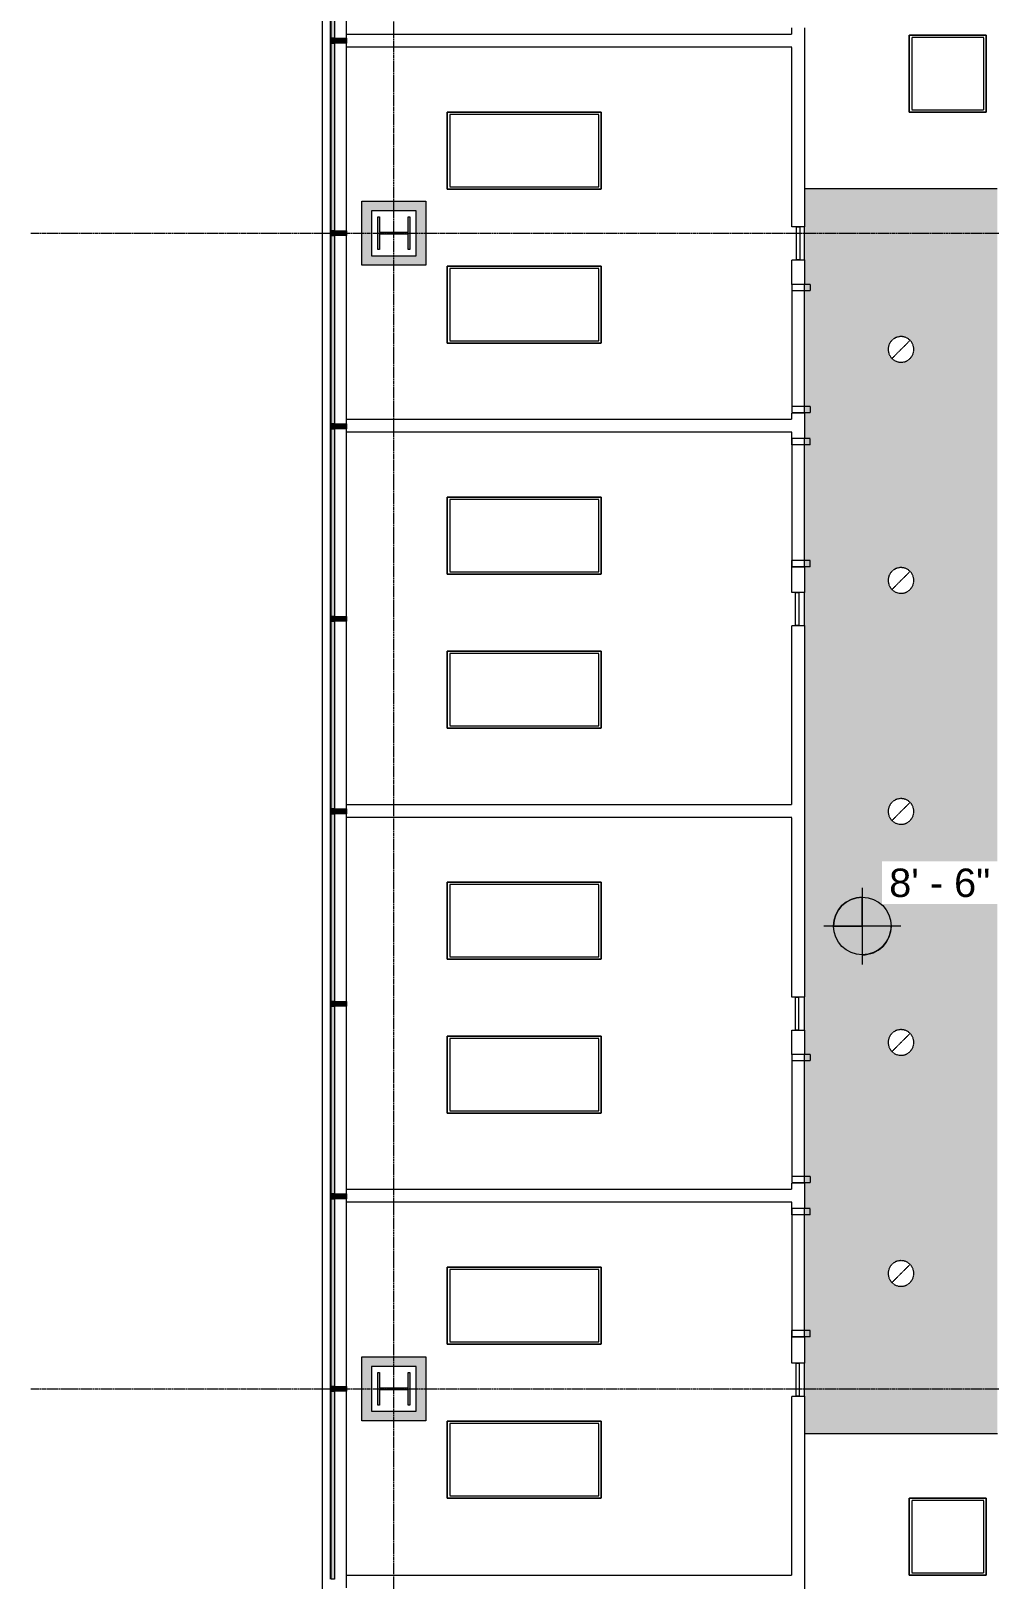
# Model space of a CAD drawing. Header units: inches. Extents: x -1263 to 2214, y -160 to 2229.
# Drawn here: x -1262.8 to -964.2, y 1190.9 to 1673.4 of the extents above; entities that cross this region are included whole.
import ezdxf

# ---------------------------------------------------------------- set-up
doc = ezdxf.new("R2010")
doc.units = ezdxf.units.IN
doc.header["$MEASUREMENT"] = 0
doc.linetypes.add('Demolished', pattern=[0.1875, 0.125, -0.06249999999999999])
doc.linetypes.add('Grid Line 1_2_', pattern=[0.8749999999999999, 0.4999999999999999, -0.125, 0.125, -0.125])
for name, color, linetype, lineweight in [('A-CLNG', 13, 'Continuous', 13), ('A-CLNG-PATT', 13, 'Continuous', 13), ('A-DETL-GENF', 92, 'Continuous', 9), ('A-DOOR', 31, 'Demolished', 9), ('A-DOOR-FRAM', 31, 'Demolished', 20), ('A-GLAZ-CURT', 52, 'Demolished', 9), ('A-GLAZ-CWMG', 51, 'Continuous', 13), ('A-WALL', 113, 'Demolished', 9), ('A-WALL-PATT', 111, 'Continuous', 13), ('E-LITE-EQPM', 33, 'Demolished', 9), ('G-ANNO-DIMS', 111, 'Continuous', 9), ('I-WALL', 2, 'Continuous', 13), ('S-COLS', 52, 'Continuous', 13), ('S-GRID', 1, 'Continuous', 9)]:
    doc.layers.add(name, color=color, linetype=linetype, lineweight=lineweight)
doc.styles.add('Arial', font='arial.ttf', dxfattribs={"height": 8.85179640718563})

# ---------------------------------------------------------------- blocks, each defined once
blk = doc.blocks.new('Single Flush - OTJ_SOLIDFLUSH_ALUM-4837941-6TH FLOOR RCP DEMO')
at = {"layer": 'A-DOOR-FRAM', "color": 250}
for p, q in [((-20.00000000000034, 3.75), (-20.00000000000034, -1.999999999999999)), ((-20.00000000000034, 3.75), (-18.00000000000034, 3.75)), ((-18.00000000000034, 3.75), (-18.00000000000034, -1.999999999999999)), ((18.00000399999976, 3.75), (18.00000399999976, -1.999999999999999)), ((18.00000399999976, 3.75), (20.00000399999975, 3.75)), ((20.00000399999975, 3.75), (20.00000399999975, -1.999999999999999)), ((-20.00000000000034, -1.999999999999999), (-18.00000000000034, -1.999999999999999)), ((18.00000399999976, -1.999999999999999), (20.00000399999975, -1.999999999999999))]:
    blk.add_line(p, q, dxfattribs=at)
blk = doc.blocks.new('Single Flush - OTJ_SOLIDFLUSH_ALUM-4837881-6TH FLOOR RCP DEMO')
at = {"layer": 'A-DOOR-FRAM', "color": 250}
for p, q in [((-20.00000000000034, -3.75), (-20.00000000000034, 1.999999999999999)), ((-20.00000000000034, 1.999999999999999), (-18.00000000000034, 1.999999999999999)), ((-18.00000000000034, -3.75), (-18.00000000000034, 1.999999999999999)), ((18.00000399999976, -3.75), (18.00000399999976, 1.999999999999999)), ((18.00000399999976, 1.999999999999999), (20.00000399999975, 1.999999999999999)), ((20.00000399999975, -3.75), (20.00000399999975, 1.999999999999999)), ((-20.00000000000034, -3.75), (-18.00000000000034, -3.75)), ((18.00000399999976, -3.75), (20.00000399999975, -3.75))]:
    blk.add_line(p, q, dxfattribs=at)
blk = doc.blocks.new('System Panel - Glazed-4869387-6TH FLOOR RCP DEMO')
at = {"layer": 'A-GLAZ-CURT', "color": 250, "lineweight": 20}
for p, q in [((-5.125000000000113, 0.7499999999999999), (-5.125000000000113, 1.749999999999943)), ((-5.125000000000113, 1.749999999999943), (5.125000000000454, 1.749999999999943)), ((5.125000000000454, 0.7499999999999999), (-5.125000000000113, 0.7499999999999999)), ((5.125000000000454, 1.749999999999943), (5.125000000000454, 0.7499999999999999))]:
    blk.add_line(p, q, dxfattribs=at)
blk = doc.blocks.new('HP-Bearing Pile-Column - HP10X57-4885479-6TH FLOOR RCP DEMO')
at = {"layer": 'S-COLS', "lineweight": 9}
blk.add_hatch(color=7, dxfattribs=at).paths.add_polyline_path([(-5.099999999997407, -4.43499999999912), (-5.099999999997407, -4.999999999999118), (5.100000000002693, -4.999999999999118), (5.100000000002693, -4.43499999999912), (0.2825000000027273, -4.43499999999912), (0.2825000000021304, 4.435000000000826), (5.100000000002608, 4.435000000000826), (5.100000000002608, 5.000000000000909), (-5.099999999997492, 5.000000000000909), (-5.099999999997492, 4.435000000000826), (-0.2824999999974409, 4.435000000000826), (-0.2824999999973556, -4.43499999999912), (-4.472708484367756, -4.43499999999912)], flags=0)
at = {"layer": 'S-COLS', "color": 8, "lineweight": 20}
for p, q in [((-5.100000000000005, 5.000000000000001), (5.099999999999993, 5.000000000000001)), ((-5.100000000000005, 4.435000000000001), (-5.100000000000005, 5.000000000000001)), ((5.099999999999993, 5.000000000000001), (5.099999999999993, 4.435000000000001)), ((-0.2825000000000061, 4.435000000000001), (-5.100000000000005, 4.435000000000001)), ((-0.2825000000000061, -4.434999999999997), (-0.2825000000000061, 4.435)), ((5.099999999999993, 4.435000000000001), (0.2824999999999941, 4.435000000000001)), ((0.2824999999999941, 4.435000000000001), (0.2824999999999941, -4.434999999999996)), ((-5.100000000000005, -4.999999999999996), (-5.100000000000005, -4.434999999999997)), ((-5.100000000000005, -4.434999999999997), (-0.2825000000000061, -4.434999999999997)), ((0.2824999999999941, -4.434999999999997), (5.099999999999993, -4.434999999999997)), ((5.099999999999993, -4.434999999999997), (5.099999999999993, -4.999999999999996)), ((5.099999999999993, -4.999999999999996), (-5.100000000000005, -4.999999999999996))]:
    blk.add_line(p, q, dxfattribs=at)
blk = doc.blocks.new('System Panel - Glazed-5268219-6TH FLOOR RCP DEMO')
at = {"layer": 'A-GLAZ-CURT', "linetype": 'Continuous'}
blk.add_hatch(color=7, dxfattribs=at).paths.add_polyline_path([(-29.26322628490135, 1.750000000001392), (-29.26142441883712, 0.7500000000013641), (29.26322628490442, 0.7500000000014494), (29.26322628490442, 1.750000000001478), (-29.26142441883712, 1.750000000001392)], flags=0)
at = {"layer": 'A-GLAZ-CURT', "color": 8, "linetype": 'Continuous', "lineweight": 20}
for p, q in [((-29.26322628490288, 0.7500000000001704), (-29.26322628490288, 1.750000000000113)), ((-29.26322628490288, 1.750000000000113), (29.26322628490288, 1.750000000000113)), ((29.26322628490288, 0.7500000000001704), (-29.26322628490288, 0.7500000000001704)), ((29.26322628490288, 1.750000000000113), (29.26322628490288, 0.7500000000001704))]:
    blk.add_line(p, q, dxfattribs=at)
blk = doc.blocks.new('System Panel - Glazed-4980337-6TH FLOOR RCP DEMO')
at = {"layer": 'A-GLAZ-CURT', "linetype": 'Continuous'}
blk.add_hatch(color=7, dxfattribs=at).paths.add_polyline_path([(29.24999999999863, 1.750000000001819), (-29.2500000000017, 1.750000000001819), (-29.2500000000017, 0.7500000000017052), (29.24999999999863, 0.7500000000017052)], flags=0)
at = {"layer": 'A-GLAZ-CURT', "color": 8, "linetype": 'Continuous', "lineweight": 20}
for p, q in [((-29.25, 0.7499999999999999), (-29.25, 1.749999999999943)), ((-29.25, 1.749999999999943), (29.25, 1.749999999999943)), ((29.25, 0.7499999999999999), (-29.25, 0.7499999999999999)), ((29.25, 1.749999999999943), (29.25, 0.7499999999999999))]:
    blk.add_line(p, q, dxfattribs=at)
blk = doc.blocks.new('System Panel - Glazed-4980338-6TH FLOOR RCP DEMO')
at = {"layer": 'A-GLAZ-CURT', "linetype": 'Continuous'}
blk.add_hatch(color=7, dxfattribs=at).paths.add_polyline_path([(-29.33701957940394, 1.750000000001137), (-29.33701957940394, 0.7500000000010657), (29.33701957940735, 0.750000000001151), (29.33701957940735, 1.750000000001222), (15.40482026373024, 1.750000000001222)], flags=0)
at = {"layer": 'A-GLAZ-CURT', "color": 8, "linetype": 'Continuous', "lineweight": 20}
for p, q in [((-29.33701957940513, 0.7499999999999999), (-29.33701957940513, 1.749999999999943)), ((-29.33701957940513, 1.749999999999943), (29.33701957940547, 1.749999999999943)), ((29.33701957940547, 0.7499999999999999), (-29.33701957940513, 0.7499999999999999)), ((29.33701957940547, 1.749999999999943), (29.33701957940547, 0.7499999999999999))]:
    blk.add_line(p, q, dxfattribs=at)
blk = doc.blocks.new('Rectangular Mullion - 1_5_ x 2_5_ rectangular-4980335-6TH FLOOR RCP DEMO')
at = {"layer": 'A-GLAZ-CWMG', "lineweight": 9}
blk.add_hatch(color=7, dxfattribs=at).paths.add_polyline_path([(0.7499999999976125, -1.750000000001478), (0.7499999999976125, -2.000000000001591), (-0.7500000000025578, -2.000000000001591), (-0.7500000000025578, 3.000000000010913), (0.7499999999976125, 3.000000000010913), (0.7499999999976125, -0.7500000000017052)], flags=0)
at = {"layer": 'A-GLAZ-CWMG', "color": 8, "lineweight": 20}
for p, q in [((0.7499999999999999, 3), (-0.7499999999999999, 3)), ((-0.7499999999999999, 3), (-0.7499999999999999, -2.000000000000056)), ((0.7499999999999999, -2.000000000000056), (0.7499999999999999, 3)), ((-0.7499999999999999, -2.000000000000056), (0.7499999999999999, -2.000000000000056))]:
    blk.add_line(p, q, dxfattribs=at)
blk = doc.blocks.new('Rectangular Mullion - 1_5_ x 2_5_ rectangular-V22-6TH FLOOR RCP DEMO')
at = {"layer": 'A-GLAZ-CWMG', "lineweight": 9}
for p, q in [((-1169.522239977407, 1791.077297170926), (-1169.522239977407, 1849.577297170926)), ((-1164.522239977406, 1792.364280492167), (-1164.522239977406, 1849.577297170926))]:
    blk.add_line(p, q, dxfattribs=at)
blk = doc.blocks.new('Rectangular Mullion - 1_5_ x 2_5_ rectangular-V23-6TH FLOOR RCP DEMO')
at = {"layer": 'A-GLAZ-CWMG', "lineweight": 9}
for p, q in [((-1169.522239977407, 1731.077297170926), (-1169.522239977407, 1789.577297170926)), ((-1164.522239977407, 1731.077297170926), (-1164.522239977406, 1788.364280492167))]:
    blk.add_line(p, q, dxfattribs=at)
blk = doc.blocks.new('Rectangular Mullion - 1_5_ x 2_5_ rectangular-V24-6TH FLOOR RCP DEMO')
at = {"layer": 'A-GLAZ-CWMG', "lineweight": 9}
for p, q in [((-1169.522239977407, 1550.903258012115), (-1169.522239977407, 1609.577297170926)), ((-1164.522239977407, 1552.364280492567), (-1164.522239977407, 1609.577297170926))]:
    blk.add_line(p, q, dxfattribs=at)
blk = doc.blocks.new('Rectangular Mullion - 1_5_ x 2_5_ rectangular-V25-6TH FLOOR RCP DEMO')
at = {"layer": 'A-GLAZ-CWMG', "lineweight": 9}
for p, q in [((-1169.522239977407, 1490.903258012114), (-1169.522239977407, 1549.403258012114)), ((-1164.522239977407, 1490.903258012114), (-1164.522239977407, 1548.364280492567))]:
    blk.add_line(p, q, dxfattribs=at)
blk = doc.blocks.new('Rectangular Mullion - 1_5_ x 2_5_ rectangular-V26-6TH FLOOR RCP DEMO')
at = {"layer": 'A-GLAZ-CWMG', "lineweight": 9}
for p, q in [((-1169.522239977407, 1430.903258012114), (-1169.522239977407, 1489.403258012114)), ((-1164.522239977407, 1432.233751123059), (-1164.522239977407, 1489.403258012114))]:
    blk.add_line(p, q, dxfattribs=at)
blk = doc.blocks.new('Rectangular Mullion - 1_5_ x 2_5_ rectangular-V27-6TH FLOOR RCP DEMO')
at = {"layer": 'A-GLAZ-CWMG', "lineweight": 9}
for p, q in [((-1169.522239977407, 1370.903258012114), (-1169.522239977407, 1429.403258012114)), ((-1164.522239977407, 1370.903258012114), (-1164.522239977407, 1428.233751123059))]:
    blk.add_line(p, q, dxfattribs=at)
blk = doc.blocks.new('Rectangular Mullion - 1_5_ x 2_5_ rectangular-V28-6TH FLOOR RCP DEMO')
at = {"layer": 'A-GLAZ-CWMG', "lineweight": 9}
for p, q in [((-1169.522239977407, 1310.903258012114), (-1169.522239977407, 1369.403258012114)), ((-1164.522239977407, 1312.364280492566), (-1164.522239977407, 1369.403258012114))]:
    blk.add_line(p, q, dxfattribs=at)
blk = doc.blocks.new('Rectangular Mullion - 1_5_ x 2_5_ rectangular-V29-6TH FLOOR RCP DEMO')
at = {"layer": 'A-GLAZ-CWMG', "lineweight": 9}
for p, q in [((-1169.522239977407, 1190.878607308373), (-1169.522239977407, 1249.403258012114)), ((-1164.522239977407, 1192.103221753551), (-1164.522239977407, 1249.403258012114))]:
    blk.add_line(p, q, dxfattribs=at)
blk = doc.blocks.new('FAR22_CH - FAR24_CH-5125636-6TH FLOOR RCP DEMO')
at = {"layer": 'A-DETL-GENF', "color": 7, "linetype": 'Demolished'}
for p, q in [((-4.163336342344337e-16, -3.463895836830488e-14), (47.99999999999998, -3.463895836830488e-14)), ((-4.163336342344337e-16, -23.99999999999985), (-4.163336342344337e-16, -3.463895836830488e-14)), ((0.7500000000000075, -0.7500000000000372), (0.7500000000000075, -23.24999999999986)), ((47.24999999999994, -0.7500000000000372), (0.7500000000000052, -0.7500000000000372)), ((47.24999999999994, -23.24999999999986), (47.24999999999994, -0.7500000000000372)), ((47.99999999999998, -3.463895836830488e-14), (47.99999999999998, -23.99999999999985)), ((47.99999999999998, -23.99999999999985), (0, -23.99999999999985)), ((0.7500000000000075, -23.24999999999986), (47.24999999999994, -23.24999999999986))]:
    blk.add_line(p, q, dxfattribs=at)
blk = doc.blocks.new('FAR22_CH - FAR22_CH-4992025-6TH FLOOR RCP DEMO')
at = {"layer": 'A-DETL-GENF', "color": 7, "linetype": 'Demolished'}
for p, q in [((-4.163336342344337e-16, -3.463895836830488e-14), (24, -3.463895836830488e-14)), ((-4.163336342344337e-16, -23.99999999999985), (-4.163336342344337e-16, -3.463895836830488e-14)), ((0.7500000000000075, -0.7500000000000372), (0.7500000000000075, -23.24999999999986)), ((23.24999999999999, -0.7500000000000372), (0.7500000000000079, -0.7500000000000372)), ((23.24999999999999, -23.24999999999986), (23.24999999999999, -0.7500000000000372)), ((24, -3.463895836830488e-14), (24, -23.99999999999985)), ((23.99999999999998, -23.99999999999985), (0, -23.99999999999985)), ((0.750000000000001, -23.24999999999987), (23.24999999999998, -23.24999999999987))]:
    blk.add_line(p, q, dxfattribs=at)
blk = doc.blocks.new('L-Recessed Circular - Downlight - 8_-4597817-6TH FLOOR RCP DEMO')
at = {"layer": 'E-LITE-EQPM', "color": 7}
for q in [(-2.828427124746176, -2.828427124746182), (2.828427124746209, 2.828427124746192)]:
    blk.add_line((1.598721155460225e-14, 5.329070518200751e-15), q, dxfattribs=at)
for centre, radius, start, end in [((0, 0), 3.999999999973965, 359.9999999999996, 179.9999999999997), ((0, 2.1316282072803e-14), 3.999999999973966, 180.0000000000001, 359.9999999999993)]:
    blk.add_arc(centre, radius, start, end, dxfattribs=at)
blk = doc.blocks.new('Spot Elevations - Spot Elevation - Target Filled-49714-6TH FLOOR RCP DEMO')
at = {"layer": 'G-ANNO-DIMS'}
h = blk.add_hatch(color=256, dxfattribs=at)
edge = h.paths.add_edge_path(flags=0)
edge.add_line((1.249000902703301e-16, 0), (-0.09374999999999985, 0))
edge.add_arc((4.891920202254595e-16, -2.60208521396521e-16), 0.09375000000000024, 90.00000000000063, 180.0000000000003, ccw=False)
edge.add_line((1.249000902703301e-16, 0.09375000000000007), (1.249000902703301e-16, 0))
h = blk.add_hatch(color=256, dxfattribs=at)
edge = h.paths.add_edge_path(flags=0)
edge.add_line((1.249000902703301e-16, 0), (0.09375000000000029, 0))
edge.add_arc((2.289834988289385e-16, 6.245004513516504e-17), 0.09374999999999996, 269.99999999999955, 359.99999999999966, ccw=False)
edge.add_line((1.249000902703301e-16, -0.09375), (1.249000902703301e-16, 0))
for p, q in [((-2.706168622523819e-16, 0.1243846875261664), (-2.706168622523819e-16, -0.125)), ((1.249000902703301e-16, 0), (1.249000902703301e-16, 0.09375000000000007)), ((0.1250000000000001, 7.067913962433002e-16), (-0.1249999999999998, 7.067913962433002e-16)), ((-0.09374999999999985, 0), (1.249000902703301e-16, 0)), ((1.249000902703301e-16, 0), (1.249000902703301e-16, -0.09375)), ((0.09375000000000029, 0), (1.249000902703301e-16, 0))]:
    blk.add_line(p, q, dxfattribs=at)
blk.add_circle((1.249000902703301e-16, 0), 0.09375000000000006, dxfattribs=at)
for centre, radius, start, end in [((4.891920202254595e-16, -2.60208521396521e-16), 0.09375000000000024, 90.0000000000002, 179.9999999999999), ((2.289834988289385e-16, 6.245004513516504e-17), 0.09374999999999996, 269.9999999999992, 359.9999999999993)]:
    blk.add_arc(centre, radius, start, end, dxfattribs=at)

msp = doc.modelspace()

# ---------------------------------------------------------------- hatches: boundary and pattern name
at = {"layer": 'A-CLNG-PATT', "linetype": 'Demolished'}
h = msp.add_hatch(dxfattribs=at)
h.set_pattern_fill('FP_1', color=10, style=0, pattern_type=2)
h.set_pattern_definition([(0, (0, 0), (15.36, 3.84), [1.267, -10.253, 1.267, -10.253, -61.44]), (0, (0, 0), (15.36, 3.84), [-23.04, 1.267, -21.773, 1.267, -10.253, -26.88]), (0, (0, 0), (15.36, 3.84), [-57.6, 1.267, -6.412999999999999, 1.267, -17.933]), (120, (5.76, 1.92), (-11.00553755053224, 11.38215020212898), [1.267, -10.253, 1.267, -10.253, -61.43999999999999]), (120, (5.76, 1.92), (-11.00553755053224, 11.38215020212898), [-23.04, 1.267, -21.773, 1.267, -10.253, -26.88]), (120, (5.76, 1.92), (-11.00553755053224, 11.38215020212898), [-57.59999999999999, 1.267, -6.412999999999998, 1.267, -17.933]), (240, (7.68, 9.6), (-4.354462449467752, -15.22215020212898), [1.267, -10.253, 1.267, -10.253, -61.44]), (240, (7.68, 9.6), (-4.354462449467752, -15.22215020212898), [-23.04, 1.267, -21.773, 1.267, -10.253, -26.88]), (240, (7.68, 9.6), (-4.354462449467752, -15.22215020212898), [-57.6, 1.267, -6.412999999999999, 1.267, -17.933])])
h.paths.add_polyline_path([(-987.8062886664518, 1236.16123480689), (-961.6351841398448, 1236.16123480689), (-961.6351841398448, 1624.306267439231), (-1021.704799803371, 1624.306267439231), (-1021.704799803371, 1236.16123480689), (-989.0742656127537, 1236.16123480689)], flags=0)
h.paths.add_polyline_path([(-991.6699919716078, 1282.109719549456), (-992.7052681520177, 1282.2460162443), (-993.6699919716077, 1282.645617934318), (-994.4984190963538, 1283.28129242471), (-995.1340935867455, 1284.109719549456), (-995.5336952767644, 1285.074443369046), (-995.6699919716086, 1286.109719549454), (-995.5336952767644, 1287.144995729865), (-995.1340935867458, 1288.109719549456), (-994.4984190963538, 1288.938146674202), (-993.6699919716084, 1289.573821164593), (-992.7052681520183, 1289.973422854612), (-991.6699919716082, 1290.109719549456), (-990.634715791198, 1289.973422854612), (-989.5647913066923, 1289.49309785525), (-988.8415648468615, 1288.938146674202), (-988.20589035647, 1288.109719549456), (-987.8062886664518, 1287.144995729867), (-987.6699919716085, 1286.109719549461), (-987.8062886664518, 1285.074443369043), (-988.20589035647, 1284.109719549456), (-988.8415648468615, 1283.28129242471), (-989.6699919716076, 1282.645617934318), (-990.634715791198, 1282.2460162443)], flags=0)
h.paths.add_polyline_path([(-991.6699919716082, 1354.109719549456), (-992.7052681520183, 1354.2460162443), (-993.6699919716084, 1354.645617934318), (-994.4984190963545, 1355.28129242471), (-995.1340935867458, 1356.109719549456), (-995.5336952767644, 1357.074443369046), (-995.6699919716079, 1358.109719549456), (-995.5336952767644, 1359.144995729866), (-995.1340935867462, 1360.109719549456), (-994.4984190963548, 1360.938146674202), (-993.6699919716085, 1361.573821164594), (-992.7052681520187, 1361.973422854612), (-991.6699919716082, 1362.109719549456), (-990.6347157911981, 1361.973422854612), (-989.6699919716083, 1361.573821164594), (-988.8415648468618, 1360.938146674202), (-988.2058903564704, 1360.109719549456), (-987.8062886664518, 1359.144995729866), (-987.6699919716085, 1358.109719549458), (-987.8062886664518, 1357.074443369045), (-988.20589035647, 1356.109719549456), (-988.8415648468615, 1355.28129242471), (-989.6699919716079, 1354.645617934318), (-990.634715791198, 1354.2460162443)], flags=0)
h.paths.add_polyline_path([(-991.6699919716082, 1426.109719549456), (-992.7052681520187, 1426.2460162443), (-993.6699919716085, 1426.645617934318), (-994.4984190963548, 1427.28129242471), (-995.1340935867462, 1428.109719549456), (-995.5336952767648, 1429.074443369046), (-995.6699919716086, 1430.109719549457), (-995.5297387614844, 1431.154547602716), (-995.1340935867462, 1432.109719549456), (-994.4984190963548, 1432.938146674202), (-993.6699919716085, 1433.573821164594), (-992.7052681520187, 1433.973422854612), (-991.6699919716085, 1434.109719549456), (-990.6347157911985, 1433.973422854612), (-989.6699919716086, 1433.573821164594), (-988.8415648468625, 1432.938146674202), (-988.2058903564707, 1432.109719549456), (-987.806288666452, 1431.144995729866), (-987.6699919716085, 1430.109719549456), (-987.8062886664518, 1429.074443369046), (-988.2058903564704, 1428.109719549456), (-988.8415648468618, 1427.28129242471), (-989.6699919716083, 1426.645617934318), (-990.6347157911981, 1426.2460162443)], flags=0)
h.paths.add_polyline_path([(-991.6699919716085, 1498.109719549454), (-992.7052681520187, 1498.2460162443), (-993.6699919716085, 1498.645617934318), (-994.4984190963548, 1499.28129242471), (-995.1340935867462, 1500.109719549456), (-995.5336952767648, 1501.074443369046), (-995.6699919716086, 1502.109719549456), (-995.5336952767648, 1503.144995729866), (-995.1340935867462, 1504.109719549456), (-994.4984190963548, 1504.938146674202), (-993.6699919716085, 1505.573821164594), (-992.7052681520187, 1505.973422854612), (-991.6699919716085, 1506.109719549456), (-990.6347157911985, 1505.973422854612), (-989.6699919716083, 1505.573821164594), (-988.8415648468625, 1504.938146674202), (-988.2058903564707, 1504.109719549456), (-987.806288666452, 1503.144995729866), (-987.6699919716085, 1502.109719549456), (-987.806288666452, 1501.074443369046), (-988.2058903564707, 1500.109719549456), (-988.8415648468625, 1499.28129242471), (-989.6699919716083, 1498.645617934318), (-990.6347157911985, 1498.2460162443)], flags=0)
h.paths.add_polyline_path([(-991.6699919716085, 1570.109719549459), (-992.7052681520187, 1570.246016244303), (-993.6699919716085, 1570.645617934322), (-994.4984190963548, 1571.281292424713), (-995.1340935867462, 1572.109719549459), (-995.5336952767648, 1573.074443369049), (-995.6699919716086, 1574.109719549459), (-995.5336952767648, 1575.14499572987), (-995.1340935867462, 1576.109719549459), (-994.4984190963548, 1576.938146674206), (-993.6699919716085, 1577.573821164597), (-992.7052681520183, 1577.973422854615), (-991.6699919716085, 1578.109719549459), (-990.634715791199, 1577.973422854615), (-989.6699919716086, 1577.573821164597), (-988.8415648468623, 1576.938146674206), (-988.2058903564707, 1576.109719549459), (-987.806288666452, 1575.144995729869), (-987.6699919716085, 1574.109719549459), (-987.806288666452, 1573.074443369049), (-988.2058903564707, 1572.109719549459), (-988.8415648468625, 1571.281292424713), (-989.6699919716083, 1570.645617934321), (-990.6347157911985, 1570.246016244303)], flags=0)
at = {"layer": 'A-WALL-PATT', "lineweight": 9}
for points in [[(-1156.741783124616, 1600.327297170928), (-1156.741783124616, 1620.327297170928), (-1159.741783124616, 1620.327297170928), (-1159.741783124616, 1600.327297170928)], [(-1139.741783124616, 1617.327297170928), (-1139.741783124616, 1620.327297170928), (-1156.741783124615, 1620.327297170928), (-1156.741783124616, 1617.327297170928), (-1140.542813402207, 1617.327297170928)], [(-1141.390622558758, 1600.327297170928), (-1139.741783124616, 1600.327297170928), (-1139.741783124616, 1617.327297170928), (-1142.741783124616, 1617.327297170928), (-1142.741783124616, 1600.327297170928)], [(-1142.741783124616, 1600.327297170928), (-1142.741783124616, 1603.327297170928), (-1156.741783124616, 1603.327297170928), (-1156.741783124616, 1600.327297170928)], [(-1159.741783124616, 1240.153258012116), (-1156.741783124617, 1240.153258012116), (-1156.741783124617, 1260.153258012116), (-1159.741783124616, 1260.153258012116), (-1159.741783124616, 1245.75709785525)], [(-1156.741783124617, 1257.153258012116), (-1139.741783124616, 1257.153258012116), (-1139.741783124616, 1260.153258012116), (-1156.741783124616, 1260.153258012116)], [(-1139.94377722837, 1240.153258012116), (-1139.741783124616, 1240.153258012116), (-1139.741783124616, 1257.153258012116), (-1142.741783124616, 1257.153258012116), (-1142.741783124616, 1240.153258012116), (-1140.807699158411, 1240.153258012116)], [(-1142.741783124616, 1240.153258012116), (-1142.741783124616, 1243.153258012116), (-1156.741783124617, 1243.153258012116), (-1156.741783124617, 1240.153258012116)]]:
    msp.add_hatch(color=7, dxfattribs=at).paths.add_polyline_path(points, flags=0)

# ---------------------------------------------------------------- linework, layer by layer
at = {"layer": 'A-CLNG', "color": 7, "linetype": 'Demolished', "lineweight": 9}
for p, q in [((-965.0742656127537, 1672.061162290562), (-989.0742656127537, 1672.061162290562)), ((-989.0742656127537, 1672.061162290562), (-989.0742656127537, 1648.061162290562)), ((-965.0742656127537, 1648.061162290562), (-965.0742656127537, 1672.061162290562)), ((-1085.074265612752, 1648.061162290566), (-1133.074265612752, 1648.061162290566)), ((-1133.074265612752, 1648.061162290566), (-1133.074265612752, 1624.061162290566)), ((-1085.074265612752, 1624.061162290566), (-1085.074265612752, 1648.061162290566)), ((-989.0742656127537, 1648.061162290562), (-965.0742656127537, 1648.061162290562)), ((-1133.074265612752, 1624.061162290566), (-1085.074265612752, 1624.061162290566)), ((-1021.70479980337, 1624.306267439229), (-961.6351841398438, 1624.306267439229)), ((-1021.70479980337, 1602.054215084804), (-1021.70479980337, 1612.304215084797)), ((-1085.074265612752, 1600.061162290566), (-1133.074265612752, 1600.061162290566)), ((-1133.074265612752, 1600.061162290566), (-1133.074265612752, 1576.061162290566)), ((-1085.074265612752, 1576.061162290566), (-1085.074265612752, 1600.061162290566)), ((-1133.074265612752, 1576.061162290566), (-1085.074265612752, 1576.061162290566)), ((-1085.074265612752, 1528.061162290566), (-1133.074265612752, 1528.061162290566)), ((-1133.074265612752, 1528.061162290566), (-1133.074265612752, 1504.061162290566)), ((-1085.074265612752, 1504.061162290566), (-1085.074265612752, 1528.061162290566)), ((-1133.074265612752, 1504.061162290566), (-1085.074265612752, 1504.061162290566)), ((-1021.70479980337, 1488.107028860555), (-1021.70479980337, 1498.357028860549)), ((-1085.074265612752, 1480.061162290565), (-1133.074265612752, 1480.061162290565)), ((-1133.074265612752, 1480.061162290565), (-1133.074265612752, 1456.061162290566)), ((-1085.074265612752, 1456.061162290566), (-1085.074265612752, 1480.061162290565)), ((-1133.074265612752, 1456.061162290566), (-1085.074265612752, 1456.061162290566)), ((-1085.074265612752, 1408.061162290565), (-1133.074265612751, 1408.061162290565)), ((-1133.074265612751, 1408.061162290565), (-1133.074265612751, 1384.061162290566)), ((-1085.074265612751, 1384.061162290566), (-1085.074265612751, 1408.061162290565)), ((-1133.074265612751, 1384.061162290566), (-1085.074265612751, 1384.061162290566)), ((-1021.70479980337, 1361.930089049091), (-1021.70479980337, 1372.180089049084)), ((-1085.074265612752, 1360.061162290565), (-1133.074265612751, 1360.061162290565)), ((-1133.074265612751, 1360.061162290565), (-1133.074265612752, 1336.061162290566)), ((-1085.074265612752, 1336.061162290566), (-1085.074265612751, 1360.061162290565)), ((-1133.074265612752, 1336.061162290566), (-1085.074265612752, 1336.061162290566)), ((-1085.074265612751, 1288.061162290565), (-1133.074265612751, 1288.061162290565)), ((-1133.074265612751, 1288.061162290565), (-1133.074265612751, 1264.061162290566)), ((-1085.074265612751, 1264.061162290566), (-1085.074265612751, 1288.061162290565)), ((-1133.074265612751, 1264.061162290566), (-1085.074265612751, 1264.061162290566)), ((-1021.70479980337, 1247.870625669837), (-1021.70479980337, 1258.120625669831)), ((-1085.074265612751, 1240.061162290565), (-1133.074265612751, 1240.061162290565)), ((-1133.074265612751, 1240.061162290565), (-1133.074265612751, 1216.061162290566)), ((-1085.074265612751, 1216.061162290566), (-1085.074265612751, 1240.061162290565)), ((-961.6351841398438, 1236.161234806888), (-1021.70479980337, 1236.161234806888)), ((-1133.074265612751, 1216.061162290566), (-1085.074265612751, 1216.061162290566)), ((-965.0742656127527, 1216.061162290566), (-989.0742656127527, 1216.061162290566)), ((-989.0742656127527, 1216.061162290566), (-989.0742656127527, 1192.061162290566)), ((-965.0742656127527, 1192.061162290566), (-965.0742656127527, 1216.061162290566)), ((-989.0742656127527, 1192.061162290566), (-965.0742656127527, 1192.061162290566))]:
    msp.add_line(p, q, dxfattribs=at)
for centre, radius, start, end in [((-991.6699919716075, 1574.109719549457), 4, 0, 180), ((-991.6699919716075, 1574.109719549457), 3.999999999999886, 180, 0), ((-991.6699919716075, 1502.109719549454), 4, 0, 180), ((-991.6699919716075, 1502.109719549454), 3.999999999999886, 180, 0), ((-991.6699919716075, 1430.109719549454), 4, 0, 180), ((-991.6699919716075, 1430.109719549454), 3.999999999999886, 180, 0), ((-991.6699919716071, 1358.109719549454), 4, 0, 180), ((-991.6699919716071, 1358.109719549454), 3.999999999999886, 180, 0), ((-991.6699919716068, 1286.109719549454), 4, 0, 180), ((-991.6699919716068, 1286.109719549454), 3.999999999999886, 180, 0)]:
    msp.add_arc(centre, radius, start, end, dxfattribs=at)
at = {"layer": 'A-WALL', "linetype": 'Continuous'}
msp.add_line((-1172.022239977402, 2142.607935314502), (-1172.022239977411, 717.7643892666435), dxfattribs=at)
at = {"layer": 'A-WALL', "color": 250, "lineweight": 20}
for p, q in [((-1025.704799803369, 1672.364280492566), (-1025.704799803369, 1674.364280492166)), ((-1021.704799803369, 1674.364280492166), (-1021.704799803369, 1612.304215084797)), ((-1164.522239977405, 1672.364280492567), (-1025.704799803369, 1672.364280492566)), ((-1164.522239977405, 1668.364280492567), (-1164.522239977405, 1672.364280492567)), ((-1025.704799803369, 1668.364280492566), (-1164.522239977405, 1668.364280492567)), ((-1025.704799803369, 1612.304215084797), (-1025.704799803369, 1668.364280492566)), ((-1021.704799803369, 1612.304215084797), (-1025.704799803369, 1612.304215084797)), ((-1025.704799803369, 1594.364280492166), (-1025.704799803369, 1602.054215084804)), ((-1025.704799803369, 1602.054215084804), (-1021.704799803369, 1602.054215084804)), ((-1021.704799803369, 1602.054215084804), (-1021.704799803369, 1594.364280492166)), ((-1021.704799803369, 1594.364280492166), (-1025.704799803369, 1594.364280492166)), ((-1025.704799803369, 1552.364280492566), (-1025.704799803369, 1554.364280492166)), ((-1025.704799803369, 1554.364280492166), (-1021.704799803369, 1554.364280492166)), ((-1021.704799803369, 1554.364280492166), (-1021.704799803369, 1546.364280492166)), ((-1164.522239977406, 1552.364280492567), (-1025.704799803369, 1552.364280492566)), ((-1164.522239977406, 1548.364280492567), (-1164.522239977406, 1552.364280492567)), ((-1025.704799803369, 1548.364280492566), (-1164.522239977406, 1548.364280492567)), ((-1025.704799803369, 1546.364280492166), (-1025.704799803369, 1548.364280492566)), ((-1021.704799803369, 1546.364280492166), (-1025.704799803369, 1546.364280492166)), ((-1025.704799803369, 1498.357028860549), (-1025.704799803369, 1506.364280492166)), ((-1025.704799803369, 1506.364280492166), (-1021.704799803369, 1506.364280492166)), ((-1021.704799803369, 1506.364280492166), (-1021.704799803369, 1498.357028860549)), ((-1021.704799803369, 1498.357028860549), (-1025.704799803369, 1498.357028860549)), ((-1025.704799803369, 1432.233751123058), (-1025.704799803369, 1488.107028860555)), ((-1025.704799803369, 1488.107028860555), (-1021.704799803369, 1488.107028860555)), ((-1021.704799803369, 1488.107028860555), (-1021.704799803369, 1372.180089049084)), ((-1164.522239977407, 1432.233751123059), (-1025.704799803369, 1432.233751123058)), ((-1164.522239977407, 1428.233751123059), (-1164.522239977407, 1432.233751123059)), ((-1025.704799803369, 1428.233751123058), (-1164.522239977407, 1428.233751123059)), ((-1025.704799803369, 1372.180089049084), (-1025.704799803369, 1428.233751123058)), ((-1021.704799803369, 1372.180089049084), (-1025.704799803369, 1372.180089049084)), ((-1025.704799803369, 1354.364280492166), (-1025.704799803369, 1361.930089049091)), ((-1025.704799803369, 1361.930089049091), (-1021.704799803369, 1361.930089049091)), ((-1021.704799803369, 1361.930089049091), (-1021.704799803369, 1354.364280492166)), ((-1021.704799803369, 1354.364280492166), (-1025.704799803369, 1354.364280492166)), ((-1164.522239977407, 1312.364280492566), (-1025.704799803369, 1312.364280492566)), ((-1164.522239977408, 1308.364280492566), (-1164.522239977407, 1312.364280492566)), ((-1025.704799803369, 1312.364280492566), (-1025.704799803369, 1314.364280492166)), ((-1025.704799803369, 1314.364280492166), (-1021.70479980337, 1314.364280492166)), ((-1021.70479980337, 1314.364280492166), (-1021.70479980337, 1306.364280492166)), ((-1025.704799803369, 1308.364280492566), (-1164.522239977408, 1308.364280492566)), ((-1025.704799803369, 1306.364280492166), (-1025.704799803369, 1308.364280492566)), ((-1021.70479980337, 1306.364280492166), (-1025.704799803369, 1306.364280492166)), ((-1025.704799803369, 1258.120625669831), (-1025.704799803369, 1266.364280492166)), ((-1025.704799803369, 1266.364280492166), (-1021.70479980337, 1266.364280492166)), ((-1021.70479980337, 1266.364280492166), (-1021.70479980337, 1258.120625669831)), ((-1021.70479980337, 1258.120625669831), (-1025.704799803369, 1258.120625669831)), ((-1025.70479980337, 1192.10322175355), (-1025.704799803369, 1247.870625669837)), ((-1025.704799803369, 1247.870625669837), (-1021.70479980337, 1247.870625669837)), ((-1021.70479980337, 1247.870625669837), (-1021.70479980337, 1186.10322175395)), ((-1164.522239977408, 1192.103221753551), (-1025.70479980337, 1192.10322175355)), ((-1164.522239977408, 1188.103221753551), (-1164.522239977408, 1192.103221753551))]:
    msp.add_line(p, q, dxfattribs=at)
at = {"layer": 'A-WALL', "color": 7}
for p, q in [((-1025.704799803369, 1594.364280492166), (-1025.704799803369, 1554.364280492166)), ((-1021.704799803369, 1554.364280492166), (-1021.704799803369, 1594.364280492166)), ((-1025.704799803369, 1546.364280492166), (-1025.704799803369, 1506.364280492166)), ((-1021.704799803369, 1506.364280492166), (-1021.704799803369, 1546.364280492166)), ((-1025.704799803369, 1354.364280492166), (-1025.704799803369, 1314.364280492166)), ((-1021.70479980337, 1314.364280492166), (-1021.704799803369, 1354.364280492166)), ((-1025.704799803369, 1306.364280492166), (-1025.704799803369, 1266.364280492166)), ((-1021.70479980337, 1266.364280492166), (-1021.70479980337, 1306.364280492166))]:
    msp.add_line(p, q, dxfattribs=at)
at = {"layer": 'I-WALL', "color": 8, "lineweight": 20}
for p, q in [((-1159.741783124615, 1600.327297170926), (-1159.741783124615, 1620.327297170926)), ((-1159.741783124615, 1620.327297170926), (-1139.741783124615, 1620.327297170926)), ((-1156.741783124615, 1617.327297170926), (-1156.741783124615, 1603.327297170926)), ((-1142.741783124615, 1617.327297170926), (-1156.741783124615, 1617.327297170926)), ((-1142.741783124615, 1603.327297170926), (-1142.741783124615, 1617.327297170926)), ((-1139.741783124615, 1620.327297170926), (-1139.741783124615, 1600.327297170926)), ((-1156.741783124615, 1603.327297170926), (-1142.741783124615, 1603.327297170926)), ((-1139.741783124615, 1600.327297170926), (-1159.741783124615, 1600.327297170926)), ((-1159.741783124615, 1240.153258012115), (-1159.741783124615, 1260.153258012115)), ((-1159.741783124615, 1260.153258012115), (-1139.741783124615, 1260.153258012114)), ((-1139.741783124615, 1260.153258012114), (-1139.741783124615, 1240.153258012115)), ((-1156.741783124615, 1257.153258012115), (-1156.741783124615, 1243.153258012115)), ((-1142.741783124615, 1257.153258012114), (-1156.741783124615, 1257.153258012115)), ((-1142.741783124615, 1243.153258012115), (-1142.741783124615, 1257.153258012115)), ((-1139.741783124615, 1240.153258012115), (-1159.741783124615, 1240.153258012115)), ((-1156.741783124615, 1243.153258012115), (-1142.741783124615, 1243.153258012115))]:
    msp.add_line(p, q, dxfattribs=at)
at = {"layer": 'S-GRID', "linetype": 'Grid Line 1_2_'}
for p, q in [((-1149.741783124616, 640.4779850320821), (-1149.741783124614, 2204.873234882785)), ((-1262.830473601599, 1610.327297170926), (1480.439644733802, 1610.327297170918)), ((-1262.8304736016, 1250.153258012115), (1480.439644733808, 1250.153258012107))]:
    msp.add_line(p, q, dxfattribs=at)

# ---------------------------------------------------------------- block references
at = {"layer": 'A-DOOR', "color": 7}
for name, p, rotation in [('Single Flush - OTJ_SOLIDFLUSH_ALUM-4837941-6TH FLOOR RCP DEMO', (-1023.704799803369, 1574.364280492166), 269.9999999999999), ('Single Flush - OTJ_SOLIDFLUSH_ALUM-4837881-6TH FLOOR RCP DEMO', (-1023.704799803369, 1526.364280492166), 89.99999999999991), ('Single Flush - OTJ_SOLIDFLUSH_ALUM-4837941-6TH FLOOR RCP DEMO', (-1023.704799803369, 1334.364280492166), 269.9999999999999), ('Single Flush - OTJ_SOLIDFLUSH_ALUM-4837881-6TH FLOOR RCP DEMO', (-1023.70479980337, 1286.364280492166), 89.99999999999991)]:
    msp.add_blockref(name, p, dxfattribs=dict(at, rotation=rotation))
at = {"layer": 'A-GLAZ-CURT', "linetype": 'Continuous', "rotation": 89.99999999999991}
for name, p in [('System Panel - Glazed-4980337-6TH FLOOR RCP DEMO', (-1167.522239977407, 1700.327297170926)), ('System Panel - Glazed-4980337-6TH FLOOR RCP DEMO', (-1167.522239977407, 1640.327297170926)), ('System Panel - Glazed-4980338-6TH FLOOR RCP DEMO', (-1167.522239977407, 1580.24027759152)), ('System Panel - Glazed-4980337-6TH FLOOR RCP DEMO', (-1167.522239977407, 1520.153258012114)), ('System Panel - Glazed-4980337-6TH FLOOR RCP DEMO', (-1167.522239977407, 1460.153258012114)), ('System Panel - Glazed-4980337-6TH FLOOR RCP DEMO', (-1167.522239977407, 1400.153258012114)), ('System Panel - Glazed-4980337-6TH FLOOR RCP DEMO', (-1167.522239977407, 1340.153258012114)), ('System Panel - Glazed-4980337-6TH FLOOR RCP DEMO', (-1167.522239977407, 1280.153258012114)), ('System Panel - Glazed-5268219-6TH FLOOR RCP DEMO', (-1167.522239977407, 1220.140031727211))]:
    msp.add_blockref(name, p, dxfattribs=at)
at = {"layer": 'A-GLAZ-CURT', "color": 7, "rotation": 90.00000000000001}
for p in [(-1022.454799803369, 1607.179215084801), (-1022.774626216515, 1493.232028860552), (-1022.829799803369, 1367.055089049088), (-1022.605221834623, 1252.995625669834)]:
    msp.add_blockref('System Panel - Glazed-4869387-6TH FLOOR RCP DEMO', p, dxfattribs=at)
at = {"layer": 'A-GLAZ-CWMG', "lineweight": 9}
for name, p in [('Rectangular Mullion - 1_5_ x 2_5_ rectangular-V22-6TH FLOOR RCP DEMO', (0, -120)), ('Rectangular Mullion - 1_5_ x 2_5_ rectangular-V23-6TH FLOOR RCP DEMO', (0, -120)), ('Rectangular Mullion - 1_5_ x 2_5_ rectangular-V24-6TH FLOOR RCP DEMO', (0, 0)), ('Rectangular Mullion - 1_5_ x 2_5_ rectangular-V25-6TH FLOOR RCP DEMO', (0, 0)), ('Rectangular Mullion - 1_5_ x 2_5_ rectangular-V26-6TH FLOOR RCP DEMO', (0, 0)), ('Rectangular Mullion - 1_5_ x 2_5_ rectangular-V27-6TH FLOOR RCP DEMO', (0, 0)), ('Rectangular Mullion - 1_5_ x 2_5_ rectangular-V28-6TH FLOOR RCP DEMO', (0, 0)), ('Rectangular Mullion - 1_5_ x 2_5_ rectangular-V25-6TH FLOOR RCP DEMO', (0, -239.9999999999966)), ('Rectangular Mullion - 1_5_ x 2_5_ rectangular-V29-6TH FLOOR RCP DEMO', (0, 0))]:
    msp.add_blockref(name, p, dxfattribs=at)
at = {"layer": 'A-GLAZ-CWMG', "lineweight": 9, "extrusion": (0, 0, -1), "rotation": 90.00000000000007}
for p in [(1167.522239977407, 1670.327297170926), (1167.522239977407, 1610.327297170926), (1167.522239977407, 1550.153258012114), (1167.522239977407, 1490.153258012114), (1167.522239977407, 1430.153258012114), (1167.522239977407, 1370.153258012114), (1167.522239977407, 1310.153258012114), (1167.522239977407, 1250.153258012114)]:
    msp.add_blockref('Rectangular Mullion - 1_5_ x 2_5_ rectangular-4980335-6TH FLOOR RCP DEMO', p, dxfattribs=at)
at = {"layer": 'E-LITE-EQPM', "color": 7}
for name, p in [('FAR22_CH - FAR22_CH-4992025-6TH FLOOR RCP DEMO', (-989.0742656127537, 1672.061162290562)), ('FAR22_CH - FAR24_CH-5125636-6TH FLOOR RCP DEMO', (-1133.074265612752, 1648.061162290566)), ('FAR22_CH - FAR24_CH-5125636-6TH FLOOR RCP DEMO', (-1133.074265612752, 1600.061162290566)), ('L-Recessed Circular - Downlight - 8_-4597817-6TH FLOOR RCP DEMO', (-991.6699919716075, 1574.109719549457)), ('FAR22_CH - FAR24_CH-5125636-6TH FLOOR RCP DEMO', (-1133.074265612752, 1528.061162290566)), ('L-Recessed Circular - Downlight - 8_-4597817-6TH FLOOR RCP DEMO', (-991.6699919716075, 1502.109719549454)), ('FAR22_CH - FAR24_CH-5125636-6TH FLOOR RCP DEMO', (-1133.074265612752, 1480.061162290566)), ('L-Recessed Circular - Downlight - 8_-4597817-6TH FLOOR RCP DEMO', (-991.6699919716075, 1430.109719549454)), ('FAR22_CH - FAR24_CH-5125636-6TH FLOOR RCP DEMO', (-1133.074265612752, 1408.061162290566)), ('L-Recessed Circular - Downlight - 8_-4597817-6TH FLOOR RCP DEMO', (-991.6699919716071, 1358.109719549454)), ('FAR22_CH - FAR24_CH-5125636-6TH FLOOR RCP DEMO', (-1133.074265612752, 1360.061162290566)), ('L-Recessed Circular - Downlight - 8_-4597817-6TH FLOOR RCP DEMO', (-991.6699919716068, 1286.109719549454)), ('FAR22_CH - FAR24_CH-5125636-6TH FLOOR RCP DEMO', (-1133.074265612751, 1288.061162290566)), ('FAR22_CH - FAR24_CH-5125636-6TH FLOOR RCP DEMO', (-1133.074265612751, 1240.061162290566)), ('FAR22_CH - FAR22_CH-4992025-6TH FLOOR RCP DEMO', (-989.0742656127527, 1216.061162290566))]:
    msp.add_blockref(name, p, dxfattribs=at)
at = {"layer": 'G-ANNO-DIMS', "xscale": 95.99999999999994, "yscale": 95.99999999999994, "zscale": 95.99999999999994}
msp.add_blockref('Spot Elevations - Spot Elevation - Target Filled-49714-6TH FLOOR RCP DEMO', (-1003.730491197834, 1394.407360101665), dxfattribs=at)
at = {"layer": 'S-COLS', "lineweight": 9, "rotation": 89.99999999999991}
for p in [(-1149.741783124613, 1610.327297170893), (-1149.741783124614, 1250.153258012081)]:
    msp.add_blockref('HP-Bearing Pile-Column - HP10X57-4885479-6TH FLOOR RCP DEMO', p, dxfattribs=at)

# ---------------------------------------------------------------- next in the draw order: texts
at = {"layer": 'G-ANNO-DIMS', "insert": (-995.3454911978342, 1412.305310355005), "char_height": 8.85179640718563, "width": 37.476, "attachment_point": 1, "line_spacing_factor": 0.9385317878468562, "style": 'Arial', "bg_fill": 3, "box_fill_scale": 1.25, "bg_fill_color": 0, "bg_fill_transparency": 0}
msp.add_mtext('8\' - 6"', dxfattribs=at)

doc.saveas('drawing.dxf')
